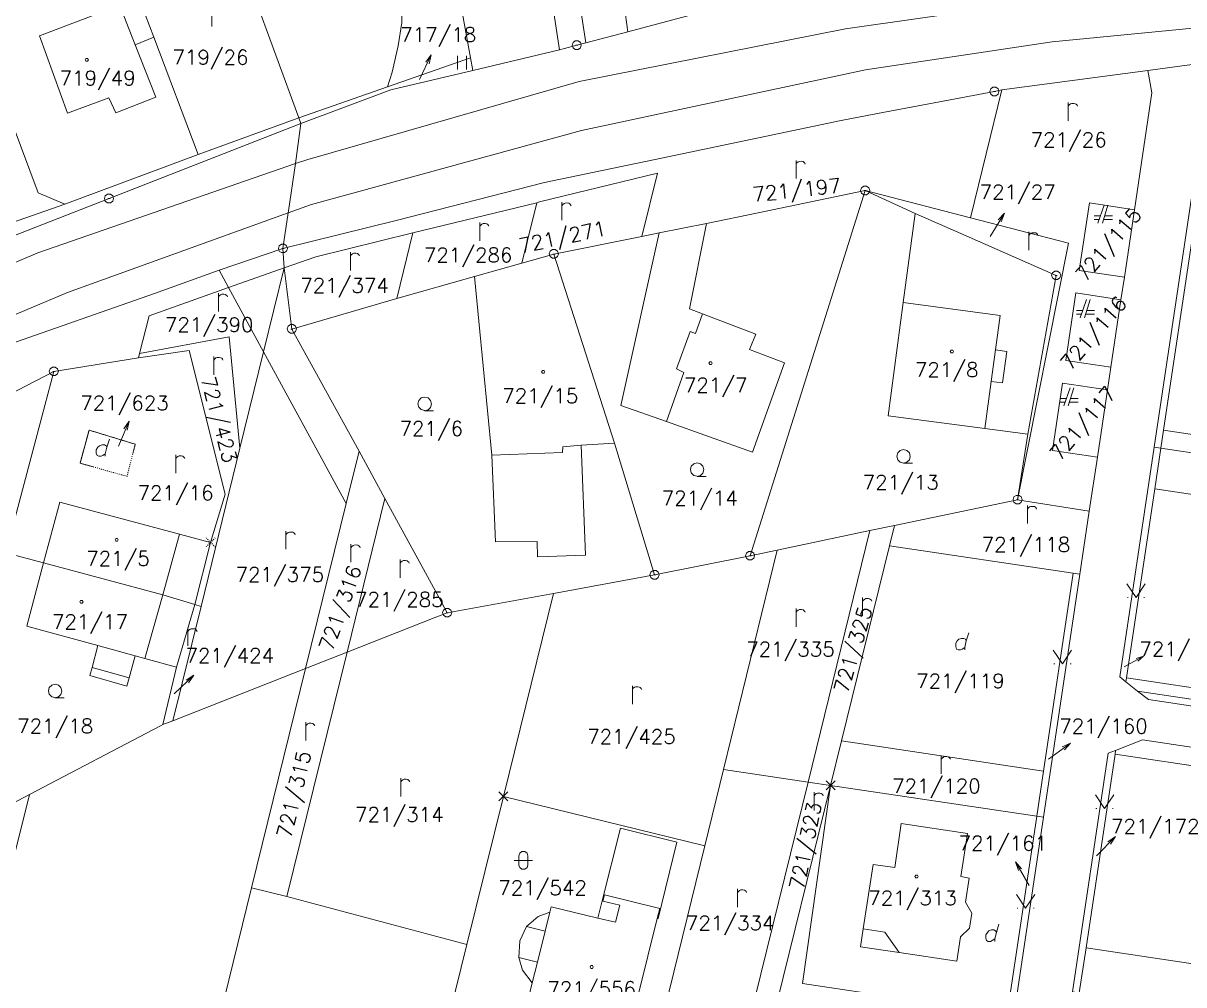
# Model space of a CAD drawing. Extents: x -443817 to 3, y -1171930 to -442383.
# Drawn here: x -442588.6 to -442461, y -1170312.4 to -1170206.7 of the extents above; entities that cross this region are included whole.
import ezdxf
from ezdxf.enums import TextEntityAlignment as Align

# ---------------------------------------------------------------- set-up
doc = ezdxf.new("R2010")
doc.units = 0
doc.header["$LTSCALE"] = 0.5
doc.header["$PDMODE"] = 3
doc.header["$PDSIZE"] = 0.5
doc.linetypes.add('DASHDOT', pattern=[25.4, 12.7, -6.35, 0, -6.35])
doc.linetypes.add('DOT', pattern=[0.25, 0, -0.25])
for name, color, linetype, lineweight in [('KLADPAR', 7, 'Continuous', 0), ('ZAPPAR', 7, 'Continuous', 0), ('ZNACKY', 7, 'Continuous', 0), ('ZUOB', 7, 'Continuous', 0)]:
    doc.layers.add(name, color=color, linetype=linetype, lineweight=lineweight)
doc.styles.add('ROMANS', font='romans.shx', dxfattribs={"height": 0.2})

# ---------------------------------------------------------------- blocks, each defined once
blk = doc.blocks.new('$5')
at = {"color": 0}
blk.add_line((-0.12, 0), (0.12, 0), dxfattribs=at)
at = {"color": 0, "flags": 128}
blk.add_lwpolyline([(0.15, 0.48), (0.4, 0.3), (0.5, 0.01), (0.4, -0.28), (0.15, -0.46), (-0.16, -0.46), (-0.41, -0.28), (-0.51, 0.01), (-0.41, 0.3), (-0.16, 0.48), (0.15, 0.48)], dxfattribs=at)
blk = doc.blocks.new('$489')
at = {"color": 0}
blk.add_line((-0.2, 2), (0, 3), dxfattribs=at)
at = {"color": 0, "flags": 128}
blk.add_lwpolyline([(0, 0), (0, 3), (0.2, 2)], dxfattribs=at)
blk = doc.blocks.new('$32')
at = {"color": 0}
for p, q in [((-0.5, 1.5), (-0.5, 0)), ((0.5, 0), (0.5, 1.5))]:
    blk.add_line(p, q, dxfattribs=at)
blk = doc.blocks.new('$479')
at = {"color": 0, "flags": 128}
for points in [[(0, 0), (0, 1.27), (0, 2)], [(0, 1.6), (0.1, 1.73), (0.23, 1.84), (0.37, 1.89), (0.6, 1.9), (0.77, 1.87), (0.87, 1.8), (0.96, 1.7), (1, 1.6)]]:
    blk.add_lwpolyline(points, dxfattribs=at)
blk = doc.blocks.new('$45')
at = {"color": 0, "flags": 128}
blk.add_lwpolyline([(0.09, 0.15), (0.18, 0), (0.09, -0.15), (-0.09, -0.15), (-0.18, 0), (-0.09, 0.15), (0.09, 0.15)], dxfattribs=at)
blk = doc.blocks.new('$30')
at = {"color": 0, "flags": 128}
blk.add_lwpolyline([(0, 0), (-0.38, 0.1), (-0.65, 0.37), (-0.75, 0.74), (-0.65, 1.11), (-0.38, 1.38), (-0.01, 1.48), (0.36, 1.38), (0.63, 1.11), (0.73, 0.73), (0.63, 0.35), (0.36, 0.08), (-0.02, -0.02), (0.98, -0.02)], dxfattribs=at)
blk = doc.blocks.new('$432')
at = {"color": 0}
for p, q in [((0.1, 2), (-0.6, 0)), ((-0.1, 0), (0.5, 2)), ((-0.32, 0.8), (-1, 0.8)), ((-1, 0.4), (-0.46, 0.4)), ((0.02, 0.4), (1, 0.4)), ((1, 0.8), (0.14, 0.8))]:
    blk.add_line(p, q, dxfattribs=at)
blk = doc.blocks.new('$431')
at = {"color": 0}
blk.add_line((0.63, 0.99), (0.9, 1.89), dxfattribs=at)
at = {"color": 0, "flags": 128}
blk.add_lwpolyline([(0.45, 0), (0.45, 0.27), (0.63, 0.99), (0.54, 1.17), (0.36, 1.26), (0.09, 1.26), (-0.18, 1.17), (-0.36, 0.99), (-0.54, 0.72), (-0.54, 0.36), (-0.45, 0.09), (-0.27, 0), (0, 0), (0.18, 0.09), (0.45, 0.27)], dxfattribs=at)
blk = doc.blocks.new('$40')
at = {"color": 0}
for p, q in [((-0.95, 0), (-0.85, 0)), ((0.85, 0), (0.95, 0))]:
    blk.add_line(p, q, dxfattribs=at)
at = {"color": 0, "flags": 128}
blk.add_lwpolyline([(-1, 1.5), (0, 0), (1, 1.5)], dxfattribs=at)
blk = doc.blocks.new('$42')
at = {"color": 0, "flags": 128}
for points in [[(-0.5, 1.5), (-0.4, 1.79), (-0.15, 1.97), (0.16, 1.97), (0.41, 1.79), (0.51, 1.5), (0.51, 0.5), (0.41, 0.21), (0.16, 0.03), (-0.15, 0.03), (-0.4, 0.21), (-0.5, 0.5), (-0.5, 1.5)], [(-1, 1), (0.27, 1), (1, 1)]]:
    blk.add_lwpolyline(points, dxfattribs=at)

msp = doc.modelspace()

# ---------------------------------------------------------------- linework, layer by layer
at = {"layer": 'KLADPAR', "color": 7, "linetype": 'Continuous', "flags": 128}
for points in [[(-442622.75, -1170158.32), (-442610.51, -1170162.49), (-442610.45, -1170162.84), (-442609.78, -1170164.62), (-442606.63, -1170172.9), (-442602.32, -1170184.39), (-442594.21, -1170206.03), (-442586.96, -1170225.38), (-442584.04, -1170226.64), (-442595.89, -1170230.75), (-442594.24, -1170227.99), (-442595.03, -1170225.89), (-442604.11, -1170201.72), (-442613.49, -1170176.86), (-442633.33, -1170170.14), (-442648.8, -1170164.82), (-442643.73, -1170149.58), (-442642.55, -1170151.71), (-442635.26, -1170154.11), (-442622.75, -1170158.32)], [(-442532.36, -1170172.38), (-442511.23, -1170169.38), (-442510.92, -1170171.79), (-442507.17, -1170199.07), (-442506.56, -1170203.5), (-442508.51, -1170204.02), (-442512.02, -1170178.49), (-442525.89, -1170180.4), (-442525.53, -1170183.01), (-442529.91, -1170183.65), (-442528.68, -1170193.28), (-442525.06, -1170192.82), (-442524.2, -1170198.97), (-442523.35, -1170198.84), (-442522.14, -1170207.67), (-442526.76, -1170208.89), (-442532.36, -1170172.38)], [(-442546.02, -1170174.33), (-442535.31, -1170172.8), (-442529.64, -1170209.65), (-442539.19, -1170211.92), (-442539.44, -1170210.55), (-442546.02, -1170174.33)], [(-442529.64, -1170209.65), (-442535.31, -1170172.8), (-442532.36, -1170172.38), (-442526.76, -1170208.89), (-442527.76, -1170209.16), (-442529.09, -1170209.52), (-442529.64, -1170209.65)], [(-442512.02, -1170178.49), (-442508.51, -1170204.02), (-442518.46, -1170206.69), (-442522.14, -1170207.67), (-442523.35, -1170198.84), (-442524.38, -1170191.39), (-442524.03, -1170191.34), (-442523.87, -1170192.51), (-442521.89, -1170192.24), (-442521.05, -1170198.43), (-442513.61, -1170197.42), (-442514.45, -1170191.25), (-442513.48, -1170191.11), (-442514.34, -1170184.82), (-442514.72, -1170182.07), (-442514.77, -1170181.65), (-442525.18, -1170183.07), (-442524.51, -1170188.02), (-442524.84, -1170188.06), (-442525.53, -1170183.01), (-442525.89, -1170180.4), (-442512.02, -1170178.49)], [(-442548.42, -1170193.27), (-442547, -1170201.08), (-442547, -1170206.67), (-442547.4, -1170209.22), (-442548.05, -1170212.13), (-442548.55, -1170213.74), (-442558.32, -1170217.15), (-442565.91, -1170196.45), (-442566.27, -1170195.46), (-442548.6, -1170192.29), (-442548.42, -1170193.27)], [(-442566.27, -1170195.46), (-442565.91, -1170196.45), (-442558.32, -1170217.15), (-442569.36, -1170221.17), (-442574.25, -1170208.28), (-442575.2, -1170205.78), (-442577.3, -1170200.24), (-442577.53, -1170199.65), (-442576.48, -1170199.15), (-442566.27, -1170195.46)], [(-442577.3, -1170200.24), (-442575.2, -1170205.78), (-442574.25, -1170208.28), (-442569.36, -1170221.17), (-442584.04, -1170226.64), (-442586.96, -1170225.38), (-442594.21, -1170206.03), (-442577.53, -1170199.65), (-442577.3, -1170200.24)], [(-442436.62, -1170257.48), (-442463.57, -1170253.45), (-442463.27, -1170251.47), (-442440.77, -1170254.84), (-442437.51, -1170233.08), (-442460.01, -1170229.71), (-442457.37, -1170212.11), (-442447.37, -1170210.76), (-442429.44, -1170209.71), (-442436.62, -1170257.48)], [(-442539.44, -1170210.55), (-442539.19, -1170211.92), (-442548.21, -1170214.04), (-442558.1, -1170217.76), (-442558.32, -1170217.15), (-442548.55, -1170213.74), (-442539.44, -1170210.55)], [(-442479.3, -1170259.1), (-442473.7, -1170230.92), (-442484.5, -1170228.11), (-442481.05, -1170214.07), (-442465, -1170211.92), (-442464.54, -1170214.38), (-442466.46, -1170227.23), (-442471.41, -1170226.49), (-442472.52, -1170233.91), (-442467.57, -1170234.65), (-442467.95, -1170237.12), (-442472.89, -1170236.38), (-442474, -1170243.8), (-442469.06, -1170244.54), (-442469.43, -1170247.02), (-442474.37, -1170246.28), (-442475.48, -1170253.69), (-442470.54, -1170254.43), (-442471.43, -1170260.36), (-442479.3, -1170259.1)], [(-442457.37, -1170212.11), (-442460.01, -1170229.71), (-442463.27, -1170251.47), (-442463.57, -1170253.45), (-442464.31, -1170253.34), (-442460.75, -1170229.6), (-442458.15, -1170212.21), (-442457.37, -1170212.11)], [(-442481.05, -1170214.07), (-442484.5, -1170228.11), (-442496.05, -1170225.12), (-442507.83, -1170227.58), (-442513.49, -1170228.74), (-442518.7, -1170229.78), (-442520.6, -1170230.16), (-442518.88, -1170223.2), (-442531.85, -1170226.38), (-442532.16, -1170226.46), (-442545.77, -1170229.79), (-442556.43, -1170232.4), (-442559.92, -1170233.63), (-442560.05, -1170231.49), (-442547.61, -1170228.41), (-442531.3, -1170224.25), (-442518.46, -1170221.56), (-442498.69, -1170217.42), (-442493.92, -1170216.52), (-442481.85, -1170214.24), (-442481.05, -1170214.07)], [(-442518.88, -1170223.2), (-442520.6, -1170230.16), (-442530.27, -1170232.1), (-442533.81, -1170233.1), (-442532.16, -1170226.46), (-442531.85, -1170226.38), (-442518.88, -1170223.2)], [(-442508.46, -1170253.86), (-442504.92, -1170244.06), (-442508.77, -1170242.58), (-442508.06, -1170240.92), (-442513.93, -1170238.68), (-442515.35, -1170238.14), (-442513.49, -1170228.74), (-442507.83, -1170227.58), (-442496.05, -1170225.12), (-442508.71, -1170265.26), (-442519.2, -1170267.37), (-442523.63, -1170252.9), (-442530.27, -1170232.1), (-442520.6, -1170230.16), (-442518.7, -1170229.78), (-442522.9, -1170248.76), (-442517.91, -1170250.52), (-442508.46, -1170253.86)], [(-442490.57, -1170227.66), (-442491.87, -1170237.41), (-442493.52, -1170249.87), (-442482.9, -1170251.26), (-442478.17, -1170251.88), (-442479.3, -1170259.1), (-442492.83, -1170261.93), (-442495.54, -1170262.5), (-442505.72, -1170264.63), (-442508.71, -1170265.26), (-442496.05, -1170225.12), (-442490.57, -1170227.66)], [(-442473.7, -1170230.92), (-442479.3, -1170259.1), (-442478.17, -1170251.88), (-442475.06, -1170234.45), (-442484.97, -1170230.11), (-442487.31, -1170229.09), (-442490.57, -1170227.66), (-442496.05, -1170225.12), (-442484.5, -1170228.11), (-442473.7, -1170230.92)], [(-442532.16, -1170226.46), (-442533.81, -1170233.1), (-442539, -1170234.58), (-442547.54, -1170237), (-442545.77, -1170229.79), (-442532.16, -1170226.46)], [(-442491.87, -1170237.41), (-442490.57, -1170227.66), (-442487.31, -1170229.09), (-442484.97, -1170230.11), (-442475.06, -1170234.45), (-442478.17, -1170251.88), (-442482.9, -1170251.26), (-442493.52, -1170249.87), (-442491.87, -1170237.41)], [(-442504.92, -1170244.06), (-442508.46, -1170253.86), (-442517.91, -1170250.52), (-442522.9, -1170248.76), (-442518.7, -1170229.78), (-442513.49, -1170228.74), (-442515.35, -1170238.14), (-442513.93, -1170238.68), (-442508.06, -1170240.92), (-442508.77, -1170242.58), (-442504.92, -1170244.06)], [(-442545.77, -1170229.79), (-442547.54, -1170237), (-442559.08, -1170240.34), (-442559.92, -1170233.63), (-442556.43, -1170232.4), (-442545.77, -1170229.79)], [(-442575.93, -1170243.5), (-442585.24, -1170245), (-442607.41, -1170256.48), (-442629.57, -1170268.18), (-442635.3, -1170271.21), (-442634.03, -1170263.94), (-442627.67, -1170260.72), (-442618.38, -1170256.03), (-442605.93, -1170249.81), (-442590.92, -1170242.31), (-442574.16, -1170236.43), (-442567.07, -1170233.88), (-442560.05, -1170231.49), (-442559.92, -1170233.63), (-442566.03, -1170235.79), (-442574.77, -1170238.88), (-442575.82, -1170243.05), (-442575.93, -1170243.5)], [(-442523.63, -1170252.9), (-442527.26, -1170253.1), (-442526.8, -1170265.2), (-442532.09, -1170265.37), (-442532.11, -1170263.69), (-442536.68, -1170263.72), (-442537.11, -1170254.19), (-442539, -1170234.58), (-442533.81, -1170233.1), (-442530.27, -1170232.1), (-442523.63, -1170252.9)], [(-442566.03, -1170235.79), (-442559.92, -1170233.63), (-442562.18, -1170242.85), (-442564.78, -1170253.42), (-442565.98, -1170241.2), (-442575.82, -1170243.05), (-442574.77, -1170238.88), (-442566.03, -1170235.79)], [(-442559.92, -1170233.63), (-442559.08, -1170240.34), (-442551.68, -1170253.77), (-442553.09, -1170259.53), (-442557.56, -1170277.65), (-442572.14, -1170283.39), (-442569.05, -1170270.82), (-442564.78, -1170253.42), (-442562.18, -1170242.85), (-442559.92, -1170233.63)], [(-442519.2, -1170267.37), (-442530.3, -1170269.39), (-442542, -1170271.52), (-442542.89, -1170269.89), (-442548.84, -1170258.97), (-442551.68, -1170253.77), (-442559.08, -1170240.34), (-442547.54, -1170237), (-442539, -1170234.58), (-442537.11, -1170254.19), (-442536.68, -1170263.72), (-442532.11, -1170263.69), (-442532.09, -1170265.37), (-442526.8, -1170265.2), (-442527.26, -1170253.1), (-442523.63, -1170252.9), (-442519.2, -1170267.37)], [(-442565.98, -1170241.2), (-442564.78, -1170253.42), (-442569.05, -1170270.82), (-442569.75, -1170270.63), (-442568.01, -1170263.79), (-442566.39, -1170258.49), (-442570.36, -1170242.7), (-442575.93, -1170243.5), (-442575.82, -1170243.05), (-442565.98, -1170241.2)], [(-442568.01, -1170263.79), (-442571.41, -1170262.88), (-442584.59, -1170259.38), (-442586.37, -1170266.05), (-442590.53, -1170264.94), (-442585.24, -1170245), (-442575.93, -1170243.5), (-442570.36, -1170242.7), (-442566.39, -1170258.49), (-442568.01, -1170263.79)], [(-442585.24, -1170245), (-442590.53, -1170264.94), (-442594.53, -1170279.99), (-442597.08, -1170279.33), (-442605.7, -1170277.09), (-442612.44, -1170275.34), (-442607.41, -1170256.48), (-442585.24, -1170245)], [(-442464.31, -1170253.34), (-442463.57, -1170253.45), (-442464.23, -1170257.9), (-442467.34, -1170278.67), (-442467.4, -1170279.1), (-442468.08, -1170278.56), (-442464.31, -1170253.34)], [(-442444.35, -1170282.11), (-442445.77, -1170283.16), (-442466.11, -1170280.12), (-442467.4, -1170279.1), (-442467.34, -1170278.67), (-442444.84, -1170282.04), (-442441.73, -1170261.27), (-442464.23, -1170257.9), (-442463.57, -1170253.45), (-442436.62, -1170257.48), (-442437.14, -1170260.94), (-442439.95, -1170279.74), (-442444.35, -1170282.11)], [(-442551.68, -1170253.77), (-442548.84, -1170258.97), (-442553, -1170275.85), (-442557.56, -1170277.65), (-442553.09, -1170259.53), (-442551.68, -1170253.77)], [(-442571.41, -1170262.88), (-442568.01, -1170263.79), (-442569.75, -1170270.63), (-442573.27, -1170269.54), (-442586.37, -1170266.05), (-442584.59, -1170259.38), (-442571.41, -1170262.88)], [(-442542.89, -1170269.89), (-442542, -1170271.52), (-442543.44, -1170272.09), (-442553, -1170275.85), (-442548.84, -1170258.97), (-442542.89, -1170269.89)], [(-442492.83, -1170261.93), (-442479.3, -1170259.1), (-442471.43, -1170260.36), (-442472.46, -1170267.29), (-442473.2, -1170267.18), (-442493.38, -1170264.16), (-442492.83, -1170261.93)], [(-442495.54, -1170262.5), (-442492.83, -1170261.93), (-442493.38, -1170264.16), (-442498.66, -1170285.6), (-442499.86, -1170290.49), (-442502.34, -1170290.12), (-442495.54, -1170262.5)], [(-442580.4, -1170275.13), (-442581.04, -1170277.52), (-442581.29, -1170278.41), (-442577.21, -1170279.57), (-442576.96, -1170278.66), (-442576.29, -1170276.25), (-442575.23, -1170276.54), (-442571.75, -1170277.49), (-442573.26, -1170283.8), (-442573.51, -1170283.93), (-442587.91, -1170291.49), (-442599.17, -1170297.44), (-442599.13, -1170297.28), (-442594.53, -1170279.99), (-442590.53, -1170264.94), (-442586.37, -1170266.05), (-442588.21, -1170273), (-442580.4, -1170275.13)], [(-442530.3, -1170269.39), (-442519.2, -1170267.37), (-442508.71, -1170265.26), (-442505.72, -1170264.63), (-442511.63, -1170288.73), (-442513.69, -1170297.13), (-442535.82, -1170291.7), (-442530.3, -1170269.39)], [(-442573.27, -1170269.54), (-442569.75, -1170270.63), (-442571.75, -1170277.49), (-442575.23, -1170276.54), (-442576.29, -1170276.25), (-442576.96, -1170278.66), (-442577.21, -1170279.57), (-442581.29, -1170278.41), (-442581.04, -1170277.52), (-442580.4, -1170275.13), (-442588.21, -1170273), (-442586.37, -1170266.05), (-442573.27, -1170269.54)], [(-442473.2, -1170267.18), (-442472.46, -1170267.29), (-442476.46, -1170293.99), (-442477.19, -1170293.88), (-442476.45, -1170288.93), (-442473.2, -1170267.18)], [(-442543.44, -1170272.09), (-442542, -1170271.52), (-442530.3, -1170269.39), (-442535.82, -1170291.7), (-442539.84, -1170307.96), (-442559.61, -1170302.7), (-442553, -1170275.85), (-442543.44, -1170272.09)], [(-442569.75, -1170270.63), (-442569.05, -1170270.82), (-442572.14, -1170283.39), (-442573.26, -1170283.8), (-442571.75, -1170277.49), (-442569.75, -1170270.63)], [(-442572.14, -1170283.39), (-442557.56, -1170277.65), (-442563.5, -1170301.75), (-442571.04, -1170332.35), (-442572.71, -1170339.15), (-442574.76, -1170347.49), (-442600.32, -1170341.18), (-442597.59, -1170330.24), (-442587.91, -1170291.49), (-442573.51, -1170283.93), (-442573.26, -1170283.8), (-442572.14, -1170283.39)], [(-442468.53, -1170286.64), (-442465.59, -1170285.5), (-442447.29, -1170288.24), (-442445.61, -1170290.52), (-442442.17, -1170294.57), (-442445.57, -1170317.32), (-442472.52, -1170313.28), (-442471.78, -1170308.34), (-442449.28, -1170311.7), (-442446.1, -1170290.44), (-442468.59, -1170287.07), (-442468.53, -1170286.64)], [(-442469.34, -1170286.96), (-442468.53, -1170286.64), (-442468.59, -1170287.07), (-442471.78, -1170308.34), (-442472.52, -1170313.28), (-442473.27, -1170313.17), (-442469.34, -1170286.96)], [(-442502.34, -1170290.12), (-442508.82, -1170316.44), (-442518.08, -1170315.05), (-442513.69, -1170297.13), (-442511.63, -1170288.73), (-442502.34, -1170290.12)], [(-442499.86, -1170290.49), (-442502.96, -1170312.27), (-442480.45, -1170315.64), (-442481.19, -1170320.58), (-442503.7, -1170317.21), (-442506.35, -1170316.81), (-442499.86, -1170290.49)], [(-442605.22, -1170300.52), (-442599.17, -1170297.44), (-442587.91, -1170291.49), (-442597.59, -1170330.24), (-442600.5, -1170329.51), (-442607.9, -1170334.36), (-442608.26, -1170335.82), (-442620.99, -1170332.64), (-442614.28, -1170308.87), (-442619.01, -1170307.54), (-442605.22, -1170300.52)], [(-442535.82, -1170291.7), (-442513.69, -1170297.13), (-442518.08, -1170315.05), (-442524.54, -1170341.39), (-442525.83, -1170346.64), (-442544.18, -1170342.17), (-442536.79, -1170337.3), (-442536.07, -1170334.39), (-442540.34, -1170326.64), (-442544.22, -1170325.68), (-442539.84, -1170307.96), (-442535.82, -1170291.7)], [(-442477.19, -1170293.88), (-442476.46, -1170293.99), (-442480.46, -1170320.69), (-442481.19, -1170320.58), (-442480.45, -1170315.64), (-442477.19, -1170293.88)], [(-442529.56, -1170322.12), (-442523.49, -1170323.6), (-442523.01, -1170321.67), (-442518.93, -1170305.11), (-442518.83, -1170305.13), (-442516.75, -1170296.73), (-442522.96, -1170295.19), (-442524.96, -1170303.18), (-442525.43, -1170305.07), (-442530.58, -1170303.85), (-442530.72, -1170304.44), (-442532.01, -1170304.91), (-442533.27, -1170306), (-442534.01, -1170307.56), (-442534.11, -1170309.41), (-442533.73, -1170310.79), (-442532.66, -1170312.18), (-442533.09, -1170314.03), (-442527.92, -1170315.3), (-442529.08, -1170320.18), (-442529.56, -1170322.12)], [(-442523.49, -1170323.6), (-442529.56, -1170322.12), (-442529.08, -1170320.18), (-442527.92, -1170315.3), (-442533.09, -1170314.03), (-442532.66, -1170312.18), (-442533.73, -1170310.79), (-442534.11, -1170309.41), (-442534.01, -1170307.56), (-442533.27, -1170306), (-442532.01, -1170304.91), (-442530.72, -1170304.44), (-442530.58, -1170303.85), (-442525.43, -1170305.07), (-442524.96, -1170303.18), (-442522.96, -1170295.19), (-442516.75, -1170296.73), (-442518.83, -1170305.13), (-442518.93, -1170305.11), (-442523.01, -1170321.67), (-442523.49, -1170323.6)], [(-442484.83, -1170295.78), (-442492.09, -1170294.69), (-442492.81, -1170299.53), (-442495.19, -1170299.2), (-442496.28, -1170306.24), (-442496.59, -1170308.25), (-442492.31, -1170308.87), (-442485.99, -1170309.79), (-442485.57, -1170307.14), (-442484.6, -1170306.18), (-442484.35, -1170304.54), (-442485.03, -1170303.31), (-442484.63, -1170300.67), (-442485.55, -1170300.52), (-442484.83, -1170295.78)], [(-442492.09, -1170294.69), (-442484.83, -1170295.78), (-442485.55, -1170300.52), (-442484.63, -1170300.67), (-442485.03, -1170303.31), (-442484.35, -1170304.54), (-442484.6, -1170306.18), (-442485.57, -1170307.14), (-442485.99, -1170309.79), (-442492.31, -1170308.87), (-442496.59, -1170308.25), (-442496.28, -1170306.24), (-442495.19, -1170299.2), (-442492.81, -1170299.53), (-442492.09, -1170294.69)], [(-442559.61, -1170302.7), (-442539.84, -1170307.96), (-442544.22, -1170325.68), (-442547.3, -1170338.15), (-442567.15, -1170333.3), (-442571.04, -1170332.35), (-442563.5, -1170301.75), (-442559.61, -1170302.7)]]:
    msp.add_lwpolyline(points, close=True, dxfattribs=at)
for points in [[(-442546.02, -1170174.33), (-442539.44, -1170210.55), (-442548.55, -1170213.74), (-442548.05, -1170212.13), (-442547.4, -1170209.22), (-442547, -1170206.67)], [(-442457.96, -1170210.97), (-442465, -1170211.92), (-442481.05, -1170214.07), (-442481.85, -1170214.24), (-442493.92, -1170216.52), (-442498.69, -1170217.42), (-442518.46, -1170221.56), (-442531.3, -1170224.25), (-442547.61, -1170228.41), (-442560.05, -1170231.49), (-442559.48, -1170227.59), (-442559.45, -1170227.36), (-442558.68, -1170222.17), (-442558.1, -1170217.76), (-442548.21, -1170214.04), (-442539.19, -1170211.92), (-442529.64, -1170209.65), (-442529.09, -1170209.52), (-442527.76, -1170209.16), (-442526.76, -1170208.89), (-442522.14, -1170207.67), (-442518.46, -1170206.69)], [(-442496.27, -1170426.29), (-442495.71, -1170422.56), (-442492.46, -1170400.8), (-442488.46, -1170374.1), (-442484.46, -1170347.39), (-442480.46, -1170320.69), (-442476.46, -1170293.99), (-442472.46, -1170267.29), (-442472.46, -1170267.29), (-442471.43, -1170260.36), (-442470.54, -1170254.43), (-442469.43, -1170247.02), (-442469.06, -1170244.54), (-442467.95, -1170237.12), (-442467.57, -1170234.65), (-442466.46, -1170227.23), (-442464.54, -1170214.38), (-442465, -1170211.92), (-442457.96, -1170210.97)], [(-442595.89, -1170230.75), (-442584.04, -1170226.64), (-442569.36, -1170221.17), (-442558.32, -1170217.15), (-442558.1, -1170217.76), (-442558.68, -1170222.17), (-442559.45, -1170227.36), (-442559.48, -1170227.59), (-442560.05, -1170231.49), (-442567.07, -1170233.88), (-442574.16, -1170236.43), (-442590.92, -1170242.31)], [(-442460.75, -1170229.6), (-442464.31, -1170253.34), (-442468.08, -1170278.56), (-442467.4, -1170279.1), (-442466.11, -1170280.12), (-442464.92, -1170281.05), (-442446.62, -1170283.79)], [(-442447.29, -1170288.24), (-442465.59, -1170285.5), (-442468.53, -1170286.64), (-442469.34, -1170286.96), (-442473.27, -1170313.17), (-442477.04, -1170338.39), (-442476.36, -1170338.93), (-442475.06, -1170339.96), (-442473.88, -1170340.89), (-442455.58, -1170343.63)]]:
    msp.add_lwpolyline(points, dxfattribs=at)
at = {"layer": 'KLADPAR', "color": 7, "linetype": 'DOT'}
msp.add_point((-442568.01, -1170263.79), dxfattribs=at)
at = {"layer": 'KLADPAR', "color": 7, "linetype": 'Continuous'}
for p in [(-442499.86, -1170290.49), (-442535.82, -1170291.7)]:
    msp.add_point(p, dxfattribs=at)
for points in [[(-442467.57, -1170234.65), (-442472.52, -1170233.91), (-442471.41, -1170226.49), (-442466.46, -1170227.23)], [(-442440.77, -1170254.84), (-442463.27, -1170251.47), (-442460.01, -1170229.71), (-442437.51, -1170233.08)], [(-442469.06, -1170244.54), (-442474, -1170243.8), (-442472.89, -1170236.38), (-442467.95, -1170237.12)], [(-442470.54, -1170254.43), (-442475.48, -1170253.69), (-442474.37, -1170246.28), (-442469.43, -1170247.02)], [(-442444.84, -1170282.04), (-442467.34, -1170278.67), (-442464.23, -1170257.9), (-442441.73, -1170261.27)], [(-442495.54, -1170262.5), (-442502.34, -1170290.12), (-442511.63, -1170288.73), (-442505.72, -1170264.63)], [(-442493.38, -1170264.16), (-442473.2, -1170267.18), (-442476.45, -1170288.93), (-442498.66, -1170285.6)], [(-442553, -1170275.85), (-442559.61, -1170302.7), (-442563.5, -1170301.75), (-442557.56, -1170277.65)], [(-442445.77, -1170283.16), (-442446.62, -1170283.79), (-442464.92, -1170281.05), (-442466.11, -1170280.12)], [(-442498.66, -1170285.6), (-442476.45, -1170288.93), (-442477.19, -1170293.88), (-442499.86, -1170290.49)], [(-442446.1, -1170290.44), (-442449.28, -1170311.7), (-442471.78, -1170308.34), (-442468.59, -1170287.07)], [(-442499.86, -1170290.49), (-442506.35, -1170316.81), (-442508.82, -1170316.44), (-442502.34, -1170290.12)], [(-442499.86, -1170290.49), (-442477.19, -1170293.88), (-442480.45, -1170315.64), (-442502.96, -1170312.27)]]:
    msp.add_3dface(points, dxfattribs=at)
at = {"layer": 'KLADPAR', "color": 7, "linetype": 'DASHDOT'}
msp.add_3dface([(-442581.37, -1170251.45), (-442576.29, -1170253), (-442577.19, -1170256.53), (-442582.36, -1170255.09)], dxfattribs=at)
at = {"layer": 'KLADPAR', "color": 7, "linetype": 'DOT'}
msp.add_3dface([(-442576.29, -1170253), (-442581.37, -1170251.45), (-442582.36, -1170255.09), (-442577.19, -1170256.53)], dxfattribs=at)
at = {"layer": 'ZAPPAR', "color": 7, "linetype": 'Continuous'}
for p, q in [((-442574.25, -1170208.28), (-442576.29, -1170209.1)), ((-442567.07, -1170233.88), (-442566.03, -1170235.79)), ((-442566.03, -1170235.79), (-442562.18, -1170242.85)), ((-442562.18, -1170242.85), (-442553.09, -1170259.53)), ((-442482.9, -1170251.26), (-442482.21, -1170246.11)), ((-442571.41, -1170262.88), (-442573.27, -1170269.54)), ((-442573.27, -1170269.54), (-442575.23, -1170276.54)), ((-442576.29, -1170276.25), (-442580.4, -1170275.13)), ((-442581.04, -1170277.52), (-442576.96, -1170278.66)), ((-442533.27, -1170306), (-442531.23, -1170306.51)), ((-442534.11, -1170309.41), (-442532.07, -1170309.91))]:
    msp.add_line(p, q, dxfattribs=at)
at = {"layer": 'ZAPPAR', "color": 7, "linetype": 'Continuous', "flags": 128}
for points in [[(-441771.48, -1170288.69), (-441871.17, -1170273.82), (-442220.27, -1170222.06), (-442370.78, -1170200.84), (-442410.68, -1170199.48), (-442442.4, -1170200.64), (-442473.25, -1170203.77), (-442498.21, -1170207.34), (-442527.51, -1170213.14), (-442557.44, -1170221.74), (-442558.68, -1170222.17)], [(-441771.48, -1170288.69), (-441871.17, -1170273.82), (-442220.27, -1170222.06), (-442370.78, -1170200.84), (-442410.68, -1170199.48), (-442442.4, -1170200.64), (-442473.25, -1170203.77), (-442498.21, -1170207.34), (-442527.51, -1170213.14), (-442557.44, -1170221.74), (-442558.68, -1170222.17)], [(-441772.51, -1170293.3), (-441865.36, -1170279.27), (-442048.43, -1170252.25), (-442213.6, -1170227.88), (-442371.24, -1170205.28), (-442397.97, -1170204.81), (-442418.11, -1170204.81), (-442447.23, -1170206.05), (-442475.51, -1170208.78), (-442496.01, -1170211.87), (-442527.23, -1170218.54), (-442556.93, -1170226.67), (-442559.48, -1170227.59)], [(-441772.51, -1170293.3), (-441865.36, -1170279.27), (-442048.43, -1170252.25), (-442213.6, -1170227.88), (-442371.24, -1170205.28), (-442397.97, -1170204.81), (-442418.11, -1170204.81), (-442447.23, -1170206.05), (-442475.51, -1170208.78), (-442496.01, -1170211.87), (-442527.23, -1170218.54), (-442556.93, -1170226.67), (-442559.48, -1170227.59)], [(-442558.1, -1170217.76), (-442579.17, -1170226), (-442603.37, -1170235.46), (-442625.34, -1170243.73), (-442643.38, -1170252.82), (-442673.46, -1170270.18)], [(-442558.68, -1170222.17), (-442586.98, -1170231.96), (-442599.67, -1170237.37), (-442617.76, -1170245.01), (-442666.89, -1170271.47), (-442698.39, -1170289.28), (-442746.55, -1170317.43), (-442802.36, -1170349.6), (-442899.75, -1170405.59)], [(-442559.48, -1170227.59), (-442583.74, -1170236.34), (-442613.56, -1170248.91), (-442670.34, -1170279.09), (-442818.61, -1170364.47), (-442894.71, -1170408.75)], [(-442491.87, -1170237.41), (-442481.23, -1170238.87), (-442481.74, -1170242.63)], [(-442513.93, -1170238.68), (-442514.7, -1170240.83), (-442515.31, -1170240.62), (-442516.79, -1170244.73), (-442515.98, -1170245.12), (-442517.91, -1170250.52)], [(-442537.11, -1170254.19), (-442529.31, -1170253.9), (-442529.3, -1170253.3), (-442527.26, -1170253.1)], [(-442525.43, -1170305.07), (-442523.49, -1170305.53), (-442523.04, -1170303.64), (-442524.88, -1170303.2)], [(-442524.96, -1170303.18), (-442524.88, -1170303.2), (-442524.71, -1170302.5), (-442518.62, -1170304.01), (-442518.93, -1170305.11)], [(-442532.66, -1170312.18), (-442532.07, -1170309.91), (-442531.23, -1170306.51), (-442530.72, -1170304.44)], [(-442492.31, -1170308.87), (-442493.89, -1170306.61), (-442496.28, -1170306.24)]]:
    msp.add_lwpolyline(points, dxfattribs=at)
msp.add_lwpolyline([(-442580.73, -1170205.83), (-442586.83, -1170208.13), (-442583.72, -1170216.64), (-442579.2, -1170214.93), (-442578.44, -1170216.59), (-442574.03, -1170214.87), (-442576.29, -1170209.1), (-442577.28, -1170206.58), (-442577.98, -1170204.8), (-442580.73, -1170205.83)], close=True, dxfattribs=at)
at = {"layer": 'ZAPPAR', "color": 7, "linetype": 'Continuous'}
msp.add_3dface([(-442481.74, -1170242.63), (-442482.21, -1170246.11), (-442480.98, -1170246.26), (-442480.49, -1170242.82)], dxfattribs=at)
at = {"layer": 'ZUOB', "color": 7, "linetype": 'Continuous', "flags": 128}
for points in [[(-442599.17, -1170297.44), (-442587.91, -1170291.49), (-442573.51, -1170283.93), (-442573.26, -1170283.8), (-442572.14, -1170283.39), (-442557.56, -1170277.65), (-442553, -1170275.85), (-442543.44, -1170272.09), (-442542, -1170271.52), (-442530.3, -1170269.39), (-442519.2, -1170267.37), (-442508.71, -1170265.26), (-442505.72, -1170264.63), (-442495.54, -1170262.5), (-442492.83, -1170261.93), (-442479.3, -1170259.1), (-442478.17, -1170251.88), (-442475.06, -1170234.45), (-442484.97, -1170230.11), (-442487.31, -1170229.09), (-442490.57, -1170227.66), (-442496.05, -1170225.12), (-442507.83, -1170227.58), (-442513.49, -1170228.74), (-442518.7, -1170229.78), (-442520.6, -1170230.16), (-442530.27, -1170232.1), (-442533.81, -1170233.1), (-442539, -1170234.58), (-442547.54, -1170237), (-442559.08, -1170240.34), (-442559.92, -1170233.63), (-442560.05, -1170231.49), (-442559.48, -1170227.59), (-442559.45, -1170227.36), (-442558.68, -1170222.17), (-442558.1, -1170217.76), (-442558.32, -1170217.15), (-442565.91, -1170196.45)], [(-442565.91, -1170196.45), (-442558.32, -1170217.15), (-442558.1, -1170217.76), (-442558.68, -1170222.17), (-442559.45, -1170227.36), (-442559.48, -1170227.59), (-442560.05, -1170231.49), (-442559.92, -1170233.63), (-442559.08, -1170240.34), (-442547.54, -1170237), (-442539, -1170234.58), (-442533.81, -1170233.1), (-442530.27, -1170232.1), (-442520.6, -1170230.16), (-442518.7, -1170229.78), (-442513.49, -1170228.74), (-442507.83, -1170227.58), (-442496.05, -1170225.12), (-442490.57, -1170227.66), (-442487.31, -1170229.09), (-442484.97, -1170230.11), (-442475.06, -1170234.45), (-442478.17, -1170251.88), (-442479.3, -1170259.1), (-442492.83, -1170261.93), (-442495.54, -1170262.5), (-442505.72, -1170264.63), (-442508.71, -1170265.26), (-442519.2, -1170267.37), (-442530.3, -1170269.39), (-442542, -1170271.52), (-442543.44, -1170272.09), (-442553, -1170275.85), (-442557.56, -1170277.65), (-442572.14, -1170283.39), (-442573.26, -1170283.8), (-442573.51, -1170283.93), (-442587.91, -1170291.49), (-442599.17, -1170297.44)]]:
    msp.add_lwpolyline(points, dxfattribs=at)

# ---------------------------------------------------------------- block references
at = {"layer": 'KLADPAR', "color": 7, "linetype": 'Continuous'}
for name, p in [('$479', (-442567.87, -1170207.1)), ('$45', (-442581.62, -1170210.77)), ('$32', (-442540.37, -1170211.82)), ('$479', (-442473.73, -1170217.45)), ('$479', (-442503.66, -1170223.81)), ('$479', (-442529.39, -1170228.39)), ('$432', (-442469.89, -1170228.72)), ('$479', (-442538.41, -1170230.65)), ('$479', (-442478.07, -1170231.66)), ('$479', (-442552.64, -1170233.91)), ('$479', (-442567.15, -1170238.41)), ('$432', (-442471.84, -1170239.11)), ('$479', (-442567.65, -1170245.36)), ('$45', (-442486.52, -1170242.8)), ('$45', (-442513.05, -1170244.1)), ('$45', (-442531.45, -1170245.04)), ('$432', (-442473.63, -1170248.79)), ('$30', (-442544.47, -1170249.3)), ('$431', (-442580.03, -1170254.33)), ('$30', (-442491.83, -1170255.07)), ('$479', (-442571.84, -1170256.18)), ('$30', (-442514.52, -1170256.52)), ('$479', (-442478.21, -1170261.73)), ('$479', (-442559.72, -1170264.55)), ('$45', (-442578.33, -1170263.51)), ('$479', (-442552.58, -1170265.97)), ('$479', (-442547.18, -1170267.68)), ('$40', (-442466.29, -1170269.85)), ('$45', (-442582.21, -1170270.32)), ('$479', (-442496.34, -1170271.85)), ('$479', (-442503.66, -1170273.07)), ('$479', (-442570.5, -1170275.17)), ('$431', (-442485.57, -1170275.6)), ('$40', (-442474.38, -1170277.15)), ('$30', (-442585.09, -1170280.85)), ('$479', (-442521.65, -1170281.55)), ('$479', (-442557.55, -1170285.56)), ('$479', (-442487.69, -1170289.22)), ('$479', (-442547.11, -1170291.71)), ('$479', (-442501.66, -1170293.24)), ('$40', (-442469.74, -1170293.02)), ('$42', (-442533.63, -1170299.74)), ('$45', (-442490.41, -1170300.51)), ('$479', (-442510.1, -1170303.87)), ('$40', (-442478.42, -1170303.97)), ('$431', (-442482.27, -1170307.64)), ('$45', (-442526.12, -1170310.45))]:
    msp.add_blockref(name, p, dxfattribs=at)
for p, rotation in [((-442545.04, -1170212.91), 334.550069), ((-442482.31, -1170230.16), 328.4709829999999), ((-442578.14, -1170253.22), 336.790317), ((-442572.01, -1170280.44), 313.459484), ((-442475.9, -1170287.61), 306.016763), ((-442470.65, -1170298.24), 315.006467), ((-442478.05, -1170301.49), 29.971423)]:
    msp.add_blockref('$489', p, dxfattribs=dict(at, rotation=rotation))
at = {"layer": 'KLADPAR', "color": 7, "linetype": 'Continuous', "xscale": 0.8, "yscale": 0.8, "rotation": 298.511013}
msp.add_blockref('$489', (-442467.59, -1170277.45), dxfattribs=at)
at = {"layer": 'ZNACKY', "color": 7, "linetype": 'Continuous'}
for p in [(-442527.76, -1170209.16), (-442481.85, -1170214.24), (-442579.17, -1170226), (-442496.05, -1170225.12), (-442560.05, -1170231.49), (-442530.27, -1170232.1), (-442475.06, -1170234.45), (-442559.08, -1170240.34), (-442585.24, -1170245), (-442479.3, -1170259.1), (-442508.71, -1170265.26), (-442519.2, -1170267.37), (-442542, -1170271.52)]:
    msp.add_blockref('$5', p, dxfattribs=at)

# ---------------------------------------------------------------- texts
at = {"layer": 'KLADPAR', "color": 7, "linetype": 'Continuous', "style": 'ROMANS'}
for s, p in [('717/18', (-442542.99, -1170207.2)), ('719/26', (-442568.02, -1170209.68)), ('719/49', (-442580.42, -1170211.97)), ('721/26', (-442473.69, -1170218.75)), ('721/27', (-442479.3, -1170224.49)), ('721/286', (-442539.7, -1170231.41)), ('721/374', (-442553.28, -1170234.75)), ('721/390', (-442568.16, -1170239.06)), ('721/8', (-442487.1, -1170244.01)), ('721/7', (-442512.49, -1170245.7)), ('721/15', (-442531.77, -1170246.88)), ('721/623', (-442577.47, -1170247.67)), ('721/6', (-442543.75, -1170250.48)), ('721/13', (-442492.15, -1170256.39)), ('721/16', (-442571.86, -1170257.55)), ('721/14', (-442514.24, -1170258.12)), ('721/118', (-442478.39, -1170263.23)), ('721/5', (-442578.19, -1170264.75)), ('721/375', (-442560.4, -1170266.51)), ('721/285', (-442547.26, -1170269.26)), ('721/17', (-442581.26, -1170271.71)), ('721/424', (-442565.9, -1170275.42)), ('721/335', (-442504.27, -1170274.72)), ('721/177', (-442461.05, -1170274.7)), ('721/119', (-442485.59, -1170278.22)), ('721/18', (-442585.09, -1170283.17)), ('721/160', (-442469.86, -1170283.18)), ('721/425', (-442521.75, -1170284.33)), ('721/120', (-442488.23, -1170289.76)), ('721/314', (-442547.26, -1170292.9)), ('721/172', (-442464.17, -1170294.19)), ('721/161', (-442480.93, -1170296.05)), ('721/542', (-442531.52, -1170300.94)), ('721/313', (-442490.85, -1170302.07)), ('721/334', (-442510.89, -1170304.81)), ('721/556', (-442526.12, -1170312.05))]:
    msp.add_text(s, height=1.6, dxfattribs=at).set_placement(p, align=Align.TOP_CENTER)
for s, rotation, p in [('721/197', 6.016, (-442503.68, -1170224.26)), ('721/115', 49.504, (-442469.93, -1170230.53)), ('721/271', 11.975, (-442529.51, -1170229.44)), ('721/116', 49.504, (-442471.55, -1170240.25)), ('721/423', 285.047, (-442566.29, -1170250.09)), ('721/117', 49.504, (-442472.73, -1170250.18)), ('721/316', 70.474, (-442554.5, -1170270.73)), ('721/325', 73.51, (-442498.16, -1170275.33)), ('721/315', 76.49, (-442559.62, -1170291.29)), ('721/323', 78.037, (-442503.4, -1170296.95))]:
    msp.add_text(s, height=1.6, rotation=rotation, dxfattribs=at).set_placement(p, align=Align.TOP_CENTER)

doc.saveas('drawing.dxf')
